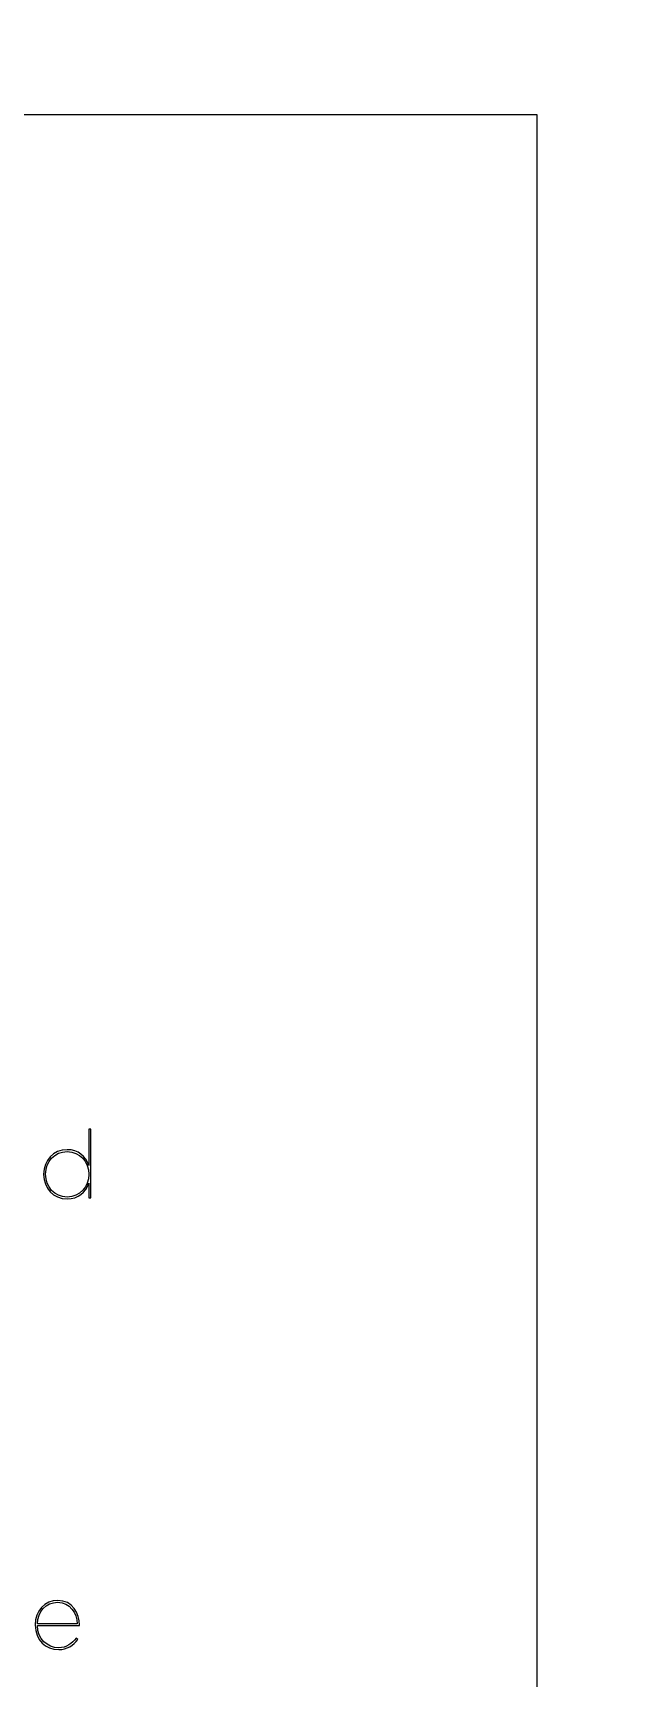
# Model space of a CAD drawing. Extents: x 23 to 691, y -846 to -23.
# Drawn here: x 662.5 to 691.1, y -442.9 to -362.5 of the extents above; entities that cross this region are included whole.
import ezdxf

# ---------------------------------------------------------------- set-up
doc = ezdxf.new("R2010")
doc.units = 0
doc.header["$MEASUREMENT"] = 0
doc.layers.add('CUT', color=7, linetype='CONTINUOUS')
doc.layers.add('ENGRAVE', color=7, linetype='CONTINUOUS')

# ---------------------------------------------------------------- blocks, each defined once
blk = doc.blocks.new('BLOCK_174')
at = {"layer": 'ENGRAVE', "color": 6}
for points, knots in [([(662.996, -418.272), (662.996, -418.272), (662.996, -418.263), (662.996, -418.263), (662.996, -417.598), (663.478, -417.066), (664.142, -417.066), (664.674, -417.066), (665.069, -417.397), (665.202, -417.832), (665.202, -417.832), (665.202, -416.066), (665.202, -416.066), (665.202, -416.066), (665.298, -416.066), (665.298, -416.066), (665.298, -416.066), (665.298, -419.414), (665.298, -419.414), (665.298, -419.414), (665.202, -419.414), (665.202, -419.414), (665.202, -419.414), (665.202, -418.704), (665.202, -418.704), (665.069, -419.139), (664.674, -419.469), (664.142, -419.469), (663.478, -419.469), (662.996, -418.938), (662.996, -418.272)], [0, 0, 0, 0, 1, 1, 1, 2, 2, 2, 3, 3, 3, 4, 4, 4, 5, 5, 5, 6, 6, 6, 7, 7, 7, 8, 8, 8, 9, 9, 9, 10, 10, 10, 10]), ([(665.206, -418.272), (665.206, -418.272), (665.206, -418.263), (665.206, -418.263), (665.206, -417.671), (664.766, -417.158), (664.147, -417.158), (663.519, -417.158), (663.097, -417.644), (663.097, -418.259), (663.097, -418.259), (663.097, -418.268), (663.097, -418.268), (663.097, -418.878), (663.519, -419.378), (664.147, -419.378), (664.771, -419.378), (665.206, -418.869), (665.206, -418.272)], [0, 0, 0, 0, 1, 1, 1, 2, 2, 2, 3, 3, 3, 4, 4, 4, 5, 5, 5, 6, 6, 6, 6]), ([(662.586, -440.281), (662.586, -440.281), (662.586, -440.272), (662.586, -440.272), (662.586, -439.593), (663.05, -439.08), (663.687, -439.08), (664.411, -439.08), (664.742, -439.717), (664.742, -440.291), (664.742, -440.291), (664.742, -440.309), (664.742, -440.309), (664.742, -440.309), (662.692, -440.309), (662.692, -440.309), (662.71, -440.969), (663.173, -441.391), (663.738, -441.391), (664.091, -441.391), (664.403, -441.185), (664.586, -440.928), (664.586, -440.928), (664.664, -440.983), (664.664, -440.983), (664.467, -441.267), (664.137, -441.483), (663.733, -441.483), (663.104, -441.483), (662.586, -441.02), (662.586, -440.281)], [0, 0, 0, 0, 1, 1, 1, 2, 2, 2, 3, 3, 3, 4, 4, 4, 5, 5, 5, 6, 6, 6, 7, 7, 7, 8, 8, 8, 9, 9, 9, 10, 10, 10, 10]), ([(664.636, -440.222), (664.618, -439.699), (664.288, -439.171), (663.682, -439.171), (663.114, -439.171), (662.715, -439.621), (662.692, -440.222), (662.692, -440.222), (664.636, -440.222), (664.636, -440.222)], [0, 0, 0, 0, 1, 1, 1, 2, 2, 2, 3, 3, 3, 3])]:
    blk.add_open_spline(points, degree=3, knots=knots, dxfattribs=at)

msp = doc.modelspace()

# ---------------------------------------------------------------- linework, layer by layer
at = {"layer": 'CUT', "color": 5}
msp.add_lwpolyline([(687.088, -452.58), (687.088, -366.527), (576.025, -366.527), (576.025, -362.527), (476.025, -362.527), (476.025, -366.527), (364.963, -366.527), (364.963, -452.58), (360.963, -452.58), (360.963, -552.58), (364.963, -552.58), (364.963, -638.633), (476.025, -638.633), (476.025, -642.632), (576.025, -642.632), (576.025, -638.633), (687.088, -638.633), (687.088, -552.58), (691.088, -552.58), (691.088, -452.58), (687.088, -452.58)], dxfattribs=at)

# ---------------------------------------------------------------- block references
at = {"layer": 'ENGRAVE'}
msp.add_blockref('BLOCK_174', (0, 0), dxfattribs=at)

doc.saveas('drawing.dxf')
